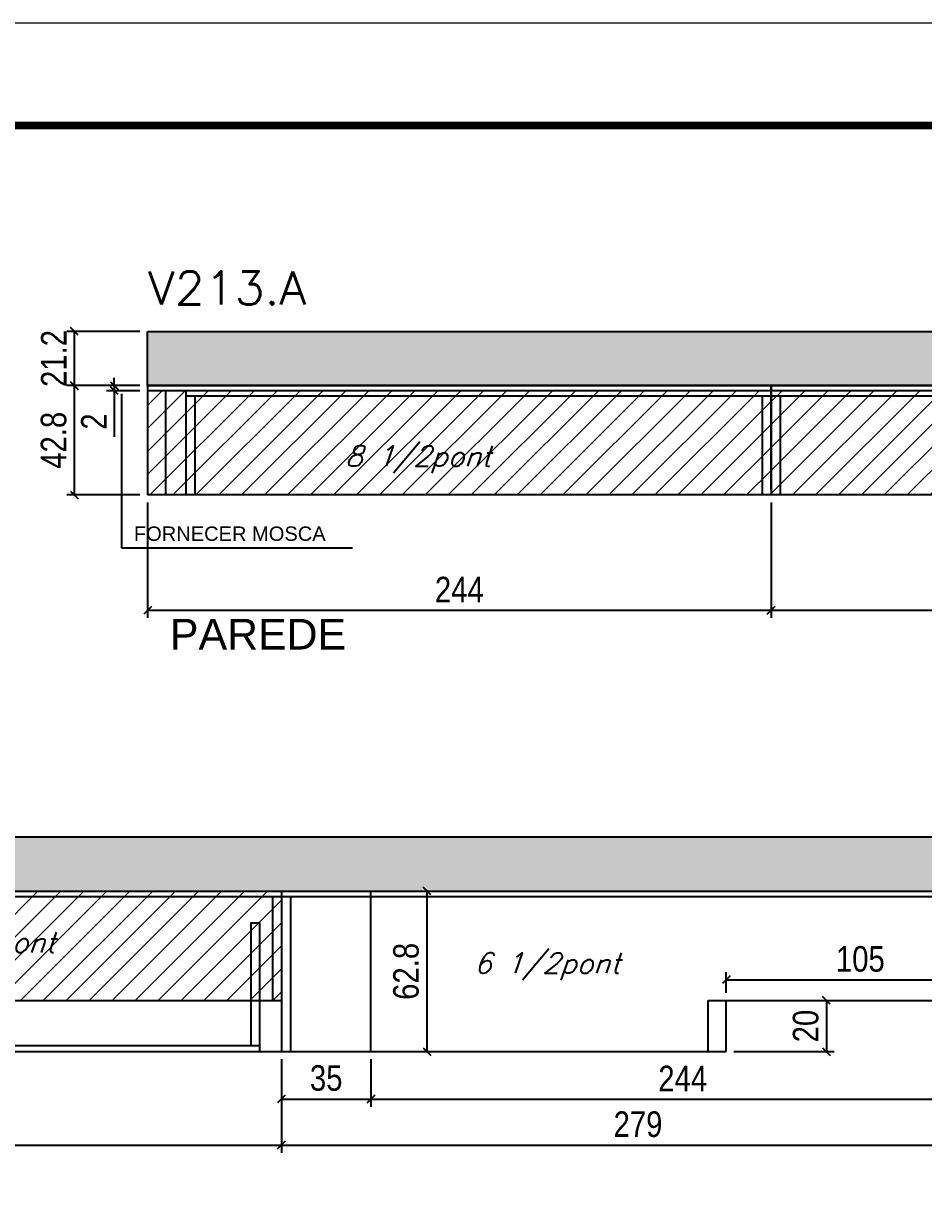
# Model space of a CAD drawing. Extents: x 137137 to 143418, y 10464 to 34486.
# Drawn here: x 142249.6 to 142601.9, y 31733.9 to 32188.6 of the extents above; entities that cross this region are included whole.
import ezdxf

# ---------------------------------------------------------------- set-up
doc = ezdxf.new("R2010")
doc.units = 0
doc.linetypes.add('DASHED', pattern=[0.75, 0.5, -0.25])
for name, color, linetype in [('5', 5, 'Continuous'), ('COTA', 241, 'Continuous'), ('NOMENCLATURA', 7, 'Continuous'), ('Painéis', 200, 'Continuous'), ('SARR_2.2x7', 40, 'Continuous'), ('SARR_3.5x7', 81, 'Continuous'), ('texto', 7, 'Continuous')]:
    doc.layers.add(name, color=color, linetype=linetype)
for name, color, linetype, lineweight in [('Folhas', 255, 'Continuous', 9), ('Hachura', 251, 'Continuous', 9), ('SARRAFO DE PRESSAO', 251, 'DASHED', 9), ('Texto Seção', 7, 'Continuous', 15)]:
    doc.layers.add(name, color=color, linetype=linetype, lineweight=lineweight)
doc.styles.add('COTA TECNICA', font='techl___.ttf', dxfattribs={"height": 10})
doc.styles.add('REGUA-120', font='ROMANS.shx', dxfattribs={"height": 15})
doc.styles.add('Romans', font='romans.shx')
doc.styles.get("Standard").update_dxf_attribs({"font": 'arial.ttf'})
doc.dimstyles.new('PAINEL', dxfattribs={"dimtxt": 10, "dimasz": 3, "dimexe": 3, "dimexo": 3, "dimgap": 3, "dimtad": 1, "dimdec": 1, "dimzin": 12, "dimdsep": 46, "dimtxsty": 'COTA TECNICA', "dimblk1": 'OBLIQUE', "dimblk2": 'OBLIQUE', "dimsah": 1, "dimcen": 0.9, "dimclrd": 4, "dimclre": 4, "dimclrt": 240, "dimadec": 1, "dimazin": 3, "dimtfac": 1, "dimtdec": 1, "dimtmove": 0, "dimatfit": 3, "dimfxl": 1, "dimtolj": 1, "dimtzin": 12, "dimarcsym": 0})
pattern_1 = [(45, (0, 45.378), (-4.49012806, 4.49012806), [])]

# ---------------------------------------------------------------- blocks, each defined once
blk = doc.blocks.new('9999999999')
at = {"layer": 'Folhas'}
blk.add_lwpolyline([(98138.98, 34190.21), (99623.98, 34190.21), (99623.98, 35240.21), (98138.98, 35240.21)], close=True, dxfattribs=at)
at = {"layer": 'Folhas', "color": 30, "const_width": 3}
blk.add_lwpolyline([(98213.98, 34230.21), (99583.98, 34230.21), (99583.98, 35200.21), (98213.98, 35200.21)], close=True, dxfattribs=at)
blk = doc.blocks.new('_Oblique')
at = {"color": 0, "linetype": 'ByBlock', "lineweight": -2}
blk.add_line((-0.5, -0.5), (0.5, 0.5), dxfattribs=at)
blk = doc.blocks.new('*D132')
at = {"layer": 'COTA', "color": 4, "linetype": 'ByBlock', "lineweight": -2, "transparency": 16777216}
for p, q in [((142629.61, 31803.33), (142629.61, 31746.77)), ((142350.61, 31783.33), (142350.61, 31746.77)), ((142350.61, 31749.77), (142629.61, 31749.77))]:
    blk.add_line(p, q, dxfattribs=at)
at = {"layer": 'Defpoints', "color": 0, "linetype": 'ByBlock', "transparency": 16777216}
for p in [(142629.61, 31806.33), (142350.61, 31786.33), (142629.61, 31749.77)]:
    blk.add_point(p, dxfattribs=at)
at = {"layer": 'COTA', "color": 4, "linetype": 'ByBlock', "lineweight": -2, "transparency": 16777216, "xscale": 3, "yscale": 3, "zscale": 3, "rotation": 180}
blk.add_blockref('_Oblique', (142350.61, 31749.77), dxfattribs=at)
at = {"layer": 'COTA', "color": 4, "linetype": 'ByBlock', "lineweight": -2, "transparency": 16777216, "xscale": 3, "yscale": 3, "zscale": 3}
blk.add_blockref('_Oblique', (142629.61, 31749.77), dxfattribs=at)
at = {"layer": 'COTA', "color": 240, "linetype": 'ByBlock', "transparency": 16777216, "insert": (142490.11, 31757.88), "char_height": 10, "attachment_point": 5, "style": 'COTA TECNICA'}
blk.add_mtext('\\A1;279', dxfattribs=at)
blk = doc.blocks.new('*D134')
at = {"layer": 'COTA', "color": 4, "linetype": 'ByBlock', "lineweight": -2, "transparency": 16777216}
for p, q in [((142295.19, 32068.08), (142266.58, 32068.08)), ((142269.58, 32046.88), (142269.58, 32068.08)), ((142295.19, 32046.88), (142266.58, 32046.88))]:
    blk.add_line(p, q, dxfattribs=at)
at = {"layer": 'Defpoints', "color": 0, "linetype": 'ByBlock', "transparency": 16777216}
for p in [(142269.58, 32068.08), (142298.19, 32068.08), (142298.19, 32046.88)]:
    blk.add_point(p, dxfattribs=at)
at = {"layer": 'COTA', "color": 4, "linetype": 'ByBlock', "lineweight": -2, "transparency": 16777216, "xscale": 3, "yscale": 3, "zscale": 3}
for p, rotation in [((142269.58, 32068.08), 90), ((142269.58, 32046.88), 270)]:
    blk.add_blockref('_Oblique', p, dxfattribs=dict(at, rotation=rotation))
at = {"layer": 'COTA', "color": 240, "linetype": 'ByBlock', "transparency": 16777216, "insert": (142261.52, 32057.48), "char_height": 10, "attachment_point": 5, "rotation": 90, "style": 'COTA TECNICA'}
blk.add_mtext('\\A1;21.2', dxfattribs=at)
blk = doc.blocks.new('*D137')
at = {"layer": 'COTA', "color": 4, "linetype": 'ByBlock', "lineweight": -2, "transparency": 16777216}
for p, q in [((142106.61, 31783.33), (142106.61, 31746.77)), ((142350.61, 31783.33), (142350.61, 31746.77)), ((142106.61, 31749.77), (142350.61, 31749.77))]:
    blk.add_line(p, q, dxfattribs=at)
at = {"layer": 'Defpoints', "color": 0, "linetype": 'ByBlock', "transparency": 16777216}
for p in [(142106.61, 31786.33), (142350.61, 31786.33), (142350.61, 31749.77)]:
    blk.add_point(p, dxfattribs=at)
at = {"layer": 'COTA', "color": 4, "linetype": 'ByBlock', "lineweight": -2, "transparency": 16777216, "xscale": 3, "yscale": 3, "zscale": 3, "rotation": 180}
blk.add_blockref('_Oblique', (142106.61, 31749.77), dxfattribs=at)
at = {"layer": 'COTA', "color": 4, "linetype": 'ByBlock', "lineweight": -2, "transparency": 16777216, "xscale": 3, "yscale": 3, "zscale": 3}
blk.add_blockref('_Oblique', (142350.61, 31749.77), dxfattribs=at)
at = {"layer": 'COTA', "color": 240, "linetype": 'ByBlock', "transparency": 16777216, "insert": (142228.61, 31757.85), "char_height": 10, "attachment_point": 5, "style": 'COTA TECNICA'}
blk.add_mtext('\\A1;244', dxfattribs=at)
blk = doc.blocks.new('*D5465')
at = {"layer": 'COTA', "color": 4, "lineweight": -2, "transparency": 16777216}
for p, q in [((142298.19, 32001.08), (142298.19, 31955.99)), ((142542.19, 32001.08), (142542.19, 31955.99)), ((142298.19, 31958.99), (142542.19, 31958.99))]:
    blk.add_line(p, q, dxfattribs=at)
at = {"layer": 'Defpoints', "color": 0, "transparency": 16777216}
for p in [(142298.19, 32004.08), (142542.19, 32004.08), (142542.19, 31958.99)]:
    blk.add_point(p, dxfattribs=at)
at = {"layer": 'COTA', "color": 4, "lineweight": -2, "transparency": 16777216, "xscale": 3, "yscale": 3, "zscale": 3, "rotation": 180}
blk.add_blockref('_Oblique', (142298.19, 31958.99), dxfattribs=at)
at = {"layer": 'COTA', "color": 4, "lineweight": -2, "transparency": 16777216, "xscale": 3, "yscale": 3, "zscale": 3}
blk.add_blockref('_Oblique', (142542.19, 31958.99), dxfattribs=at)
at = {"layer": 'COTA', "color": 240, "transparency": 16777216, "insert": (142420.19, 31967.07), "char_height": 10, "attachment_point": 5, "style": 'COTA TECNICA'}
blk.add_mtext('\\A1;244', dxfattribs=at)
blk = doc.blocks.new('*D5466')
at = {"layer": 'COTA', "color": 4, "lineweight": -2, "transparency": 16777216}
for p, q in [((142542.19, 32001.08), (142542.19, 31955.99)), ((142786.19, 32001.08), (142786.19, 31955.99)), ((142542.19, 31958.99), (142786.19, 31958.99))]:
    blk.add_line(p, q, dxfattribs=at)
at = {"layer": 'Defpoints', "color": 0, "transparency": 16777216}
for p in [(142542.19, 32004.08), (142786.19, 32004.08), (142786.19, 31958.99)]:
    blk.add_point(p, dxfattribs=at)
at = {"layer": 'COTA', "color": 4, "lineweight": -2, "transparency": 16777216, "xscale": 3, "yscale": 3, "zscale": 3, "rotation": 180}
blk.add_blockref('_Oblique', (142542.19, 31958.99), dxfattribs=at)
at = {"layer": 'COTA', "color": 4, "lineweight": -2, "transparency": 16777216, "xscale": 3, "yscale": 3, "zscale": 3}
blk.add_blockref('_Oblique', (142786.19, 31958.99), dxfattribs=at)
at = {"layer": 'COTA', "color": 240, "transparency": 16777216, "insert": (142664.19, 31967.07), "char_height": 10, "attachment_point": 5, "style": 'COTA TECNICA'}
blk.add_mtext('\\A1;244', dxfattribs=at)
blk = doc.blocks.new('*D5468')
at = {"layer": 'COTA', "color": 4, "lineweight": -2, "transparency": 16777216}
for p, q in [((142295.19, 32046.88), (142266.58, 32046.88)), ((142269.58, 32004.08), (142269.58, 32046.88)), ((142295.19, 32004.08), (142266.58, 32004.08))]:
    blk.add_line(p, q, dxfattribs=at)
at = {"layer": 'Defpoints', "color": 0, "transparency": 16777216}
for p in [(142269.58, 32046.88), (142298.19, 32046.88), (142298.19, 32004.08)]:
    blk.add_point(p, dxfattribs=at)
at = {"layer": 'COTA', "color": 4, "lineweight": -2, "transparency": 16777216, "xscale": 3, "yscale": 3, "zscale": 3}
for p, rotation in [((142269.58, 32046.88), 90), ((142269.58, 32004.08), 270)]:
    blk.add_blockref('_Oblique', p, dxfattribs=dict(at, rotation=rotation))
at = {"layer": 'COTA', "color": 240, "transparency": 16777216, "insert": (142261.49, 32025.48), "char_height": 10, "attachment_point": 5, "rotation": 90, "style": 'COTA TECNICA'}
blk.add_mtext('\\A1;42.8', dxfattribs=at)
blk = doc.blocks.new('*D5469')
at = {"layer": 'COTA', "color": 4, "lineweight": -2, "transparency": 16777216}
for p, q in [((142285.2, 32046.88), (142285.2, 32049.88)), ((142295.19, 32046.88), (142282.2, 32046.88)), ((142295.19, 32044.88), (142282.2, 32044.88)), ((142285.2, 32046.88), (142285.2, 32044.88)), ((142285.2, 32044.88), (142285.2, 32026.77))]:
    blk.add_line(p, q, dxfattribs=at)
at = {"layer": 'Defpoints', "color": 0, "transparency": 16777216}
for p in [(142285.2, 32044.88), (142298.19, 32046.88), (142298.19, 32044.88)]:
    blk.add_point(p, dxfattribs=at)
at = {"layer": 'COTA', "color": 4, "lineweight": -2, "transparency": 16777216, "xscale": 3, "yscale": 3, "zscale": 3}
for p, rotation in [((142285.2, 32046.88), 270), ((142285.2, 32044.88), 90)]:
    blk.add_blockref('_Oblique', p, dxfattribs=dict(at, rotation=rotation))
at = {"layer": 'COTA', "color": 240, "transparency": 16777216, "insert": (142277.2, 32032.82), "char_height": 10, "attachment_point": 5, "rotation": 90, "style": 'COTA TECNICA'}
blk.add_mtext('\\A1;2', dxfattribs=at)
blk = doc.blocks.new('*D5470')
at = {"layer": 'COTA', "color": 4, "lineweight": -2, "transparency": 16777216}
for p, q in [((142350.61, 31783.33), (142350.61, 31764.74)), ((142385.61, 31783.33), (142385.61, 31764.74)), ((142350.61, 31767.74), (142385.61, 31767.74))]:
    blk.add_line(p, q, dxfattribs=at)
at = {"layer": 'Defpoints', "color": 0, "transparency": 16777216}
for p in [(142350.61, 31786.33), (142385.61, 31786.33), (142385.61, 31767.74)]:
    blk.add_point(p, dxfattribs=at)
at = {"layer": 'COTA', "color": 4, "lineweight": -2, "transparency": 16777216, "xscale": 3, "yscale": 3, "zscale": 3, "rotation": 180}
blk.add_blockref('_Oblique', (142350.61, 31767.74), dxfattribs=at)
at = {"layer": 'COTA', "color": 4, "lineweight": -2, "transparency": 16777216, "xscale": 3, "yscale": 3, "zscale": 3}
blk.add_blockref('_Oblique', (142385.61, 31767.74), dxfattribs=at)
at = {"layer": 'COTA', "color": 240, "transparency": 16777216, "insert": (142368.11, 31775.95), "char_height": 10, "attachment_point": 5, "style": 'COTA TECNICA'}
blk.add_mtext('\\A1;35', dxfattribs=at)
blk = doc.blocks.new('*D5471')
at = {"layer": 'COTA', "color": 4, "lineweight": -2, "transparency": 16777216}
for p, q in [((142524.61, 31809.33), (142524.61, 31817.42)), ((142629.61, 31809.33), (142629.61, 31817.42)), ((142524.61, 31814.42), (142629.61, 31814.42))]:
    blk.add_line(p, q, dxfattribs=at)
at = {"layer": 'Defpoints', "color": 0, "transparency": 16777216}
for p in [(142629.61, 31814.42), (142524.61, 31806.33), (142629.61, 31806.33)]:
    blk.add_point(p, dxfattribs=at)
at = {"layer": 'COTA', "color": 4, "lineweight": -2, "transparency": 16777216, "xscale": 3, "yscale": 3, "zscale": 3, "rotation": 180}
blk.add_blockref('_Oblique', (142524.61, 31814.42), dxfattribs=at)
at = {"layer": 'COTA', "color": 4, "lineweight": -2, "transparency": 16777216, "xscale": 3, "yscale": 3, "zscale": 3}
blk.add_blockref('_Oblique', (142629.61, 31814.42), dxfattribs=at)
at = {"layer": 'COTA', "color": 240, "transparency": 16777216, "insert": (142577.11, 31822.53), "char_height": 10, "attachment_point": 5, "style": 'COTA TECNICA'}
blk.add_mtext('\\A1;105', dxfattribs=at)
blk = doc.blocks.new('*D5472')
at = {"layer": 'COTA', "color": 4, "lineweight": -2, "transparency": 16777216}
for p, q in [((142527.61, 31806.33), (142566.86, 31806.33)), ((142563.86, 31806.33), (142563.86, 31786.33)), ((142527.61, 31786.33), (142566.86, 31786.33))]:
    blk.add_line(p, q, dxfattribs=at)
at = {"layer": 'Defpoints', "color": 0, "transparency": 16777216}
for p in [(142524.61, 31806.33), (142524.61, 31786.33), (142563.86, 31786.33)]:
    blk.add_point(p, dxfattribs=at)
at = {"layer": 'COTA', "color": 4, "lineweight": -2, "transparency": 16777216, "xscale": 3, "yscale": 3, "zscale": 3}
for p, rotation in [((142563.86, 31806.33), 90), ((142563.86, 31786.33), 270)]:
    blk.add_blockref('_Oblique', p, dxfattribs=dict(at, rotation=rotation))
at = {"layer": 'COTA', "color": 240, "transparency": 16777216, "insert": (142555.76, 31796.33), "char_height": 10, "attachment_point": 5, "rotation": 90, "style": 'COTA TECNICA'}
blk.add_mtext('\\A1;20', dxfattribs=at)
blk = doc.blocks.new('*D5473')
at = {"layer": 'COTA', "color": 4, "lineweight": -2, "transparency": 16777216}
for p, q in [((142388.61, 31849.13), (142410.52, 31849.13)), ((142407.52, 31849.13), (142407.52, 31786.33)), ((142388.61, 31786.33), (142410.52, 31786.33))]:
    blk.add_line(p, q, dxfattribs=at)
at = {"layer": 'Defpoints', "color": 0, "transparency": 16777216}
for p in [(142385.61, 31849.13), (142385.61, 31786.33), (142407.52, 31786.33)]:
    blk.add_point(p, dxfattribs=at)
at = {"layer": 'COTA', "color": 4, "lineweight": -2, "transparency": 16777216, "xscale": 3, "yscale": 3, "zscale": 3}
for p, rotation in [((142407.52, 31849.13), 90), ((142407.52, 31786.33), 270)]:
    blk.add_blockref('_Oblique', p, dxfattribs=dict(at, rotation=rotation))
at = {"layer": 'COTA', "color": 240, "transparency": 16777216, "insert": (142399.39, 31817.73), "char_height": 10, "attachment_point": 5, "rotation": 90, "style": 'COTA TECNICA'}
blk.add_mtext('\\A1;62.8', dxfattribs=at)
blk = doc.blocks.new('*D5481')
at = {"layer": 'COTA', "color": 4, "lineweight": -2, "ltscale": 25, "transparency": 16777216}
for p, q in [((142629.61, 31803.33), (142629.61, 31764.74)), ((142385.61, 31783.33), (142385.61, 31764.74)), ((142385.61, 31767.74), (142629.61, 31767.74))]:
    blk.add_line(p, q, dxfattribs=at)
at = {"layer": 'Defpoints', "color": 0, "ltscale": 25, "transparency": 16777216}
for p in [(142629.61, 31806.33), (142385.61, 31786.33), (142629.61, 31767.74)]:
    blk.add_point(p, dxfattribs=at)
at = {"layer": 'COTA', "color": 4, "lineweight": -2, "ltscale": 25, "transparency": 16777216, "xscale": 3, "yscale": 3, "zscale": 3, "rotation": 180}
blk.add_blockref('_Oblique', (142385.61, 31767.74), dxfattribs=at)
at = {"layer": 'COTA', "color": 4, "lineweight": -2, "ltscale": 25, "transparency": 16777216, "xscale": 3, "yscale": 3, "zscale": 3}
blk.add_blockref('_Oblique', (142629.61, 31767.74), dxfattribs=at)
at = {"layer": 'COTA', "color": 240, "ltscale": 25, "transparency": 16777216, "insert": (142507.61, 31775.81), "char_height": 10, "attachment_point": 5, "style": 'COTA TECNICA'}
blk.add_mtext('\\A1;244', dxfattribs=at)

msp = doc.modelspace()

# ---------------------------------------------------------------- hatches: boundary and pattern name
at = {"layer": 'COTA', "linetype": 'ByBlock'}
h = msp.add_hatch(dxfattribs=at)
h.set_pattern_fill('AR-CONC', color=256, scale=0.03)
h.set_pattern_definition([(50, (-9.571, 45.3777), (5.46554007, -0.47817257), [0.5715, -6.2865]), (355, (-9.571, 45.378), (-1.05730264, 5.73170536), [0.4572, -5.02921753]), (100.4514447, (-9.1156, 45.338), (4.40823741, 5.25353256), [0.48570026, -5.34270734]), (46.1842, (-9.571, 46.902), (8.13237123, -1.26126984), [0.85725, -9.42975]), (96.6355576, (-8.8934, 46.797), (7.12212402, 7.42278374), [0.7285507, -8.01406824]), (351.184151, (-9.571, 46.902), (7.122124, 7.42278374), [0.685799, -7.54379196]), (21, (-8.809, 46.5207), (4.54843174, -3.06795595), [0.5715, -6.2865]), (326, (-8.809, 46.521), (1.85406085, 5.52563898), [0.4572, -5.0292]), (71.451445, (-8.43, 46.265), (6.40249258, 2.45768307), [0.48570026, -5.34269813]), (37.5, (-9.5711, 45.3777), (0.092658098, 2.536651166), [0, -4.96824, 0, -5.1054, 0, -5.04825]), (7.5, (-9.571, 45.3777), (2.004589875, 3.005417245), [0, -2.91084, 0, -4.85394, 0, -1.92405]), (327.5, (-11.2704, 45.3777), (4.067717855, -0.17186232), [0, -1.905, 0, -5.9436, 0, -7.8867]), (317.5, (-12.0324, 45.3777), (4.44387544, 0.76279473), [0, -2.4765, 0, -3.94716, 0, -5.6007])])
h.paths.add_polyline_path([(143304.19, 32068.08), (143079.19, 32068.08), (142298.19, 32068.08), (142298.19, 32046.88), (142880.19, 32046.88), (143060.19, 32046.88), (143304.19, 32046.88)])
h = msp.add_hatch(dxfattribs=at)
h.set_pattern_fill('AR-CONC', color=256, scale=0.03)
h.set_pattern_definition([(50, (4495.9943, 1461.874), (5.46554007, -0.47817257), [0.5715, -6.2865]), (355, (4495.994, 1461.874), (-1.05730264, 5.73170536), [0.4572, -5.02921753]), (100.4514447, (4496.4497, 1461.834), (4.40823741, 5.25353256), [0.48570026, -5.34270734]), (46.1842, (4495.994, 1463.398), (8.13237123, -1.26126984), [0.85725, -9.42975]), (96.6355576, (4496.672, 1463.293), (7.122124, 7.42278374), [0.7285507, -8.01406824]), (351.184151, (4495.994, 1463.398), (7.122124, 7.42278374), [0.685799, -7.54379196]), (21, (4496.7563, 1463.017), (4.54843174, -3.06795595), [0.5715, -6.2865]), (326, (4496.756, 1463.017), (1.85406085, 5.52563898), [0.4572, -5.0292]), (71.451445, (4497.1353, 1462.7614), (6.40249258, 2.45768307), [0.48570026, -5.34269813]), (37.5, (4495.9943, 1461.8741), (0.092658098, 2.536651166), [0, -4.96824, 0, -5.1054, 0, -5.04825]), (7.5, (4495.9943, 1461.874), (2.004589875, 3.005417245), [0, -2.91084, 0, -4.85394, 0, -1.92405]), (327.5, (4494.295, 1461.8741), (4.067717855, -0.17186232), [0, -1.905, 0, -5.9436, 0, -7.8867]), (317.5, (4493.533, 1461.874), (4.44387544, 0.76279473), [0, -2.4765, 0, -3.94716, 0, -5.6007])])
h.paths.add_polyline_path([(142106.61, 31870.33), (142106.61, 31849.13), (143287.61, 31849.13), (143287.61, 31870.33)])
at = {"layer": 'Hachura', "linetype": 'ByBlock'}
h = msp.add_hatch(dxfattribs=at)
h.set_pattern_fill('ANSI31', color=256, scale=2)
h.set_pattern_definition(pattern_1)
h.paths.add_polyline_path([(142542.19, 32044.88), (142298.19, 32044.88), (142298.19, 32004.08), (142542.19, 32004.08)])
h = msp.add_hatch(dxfattribs=at)
h.set_pattern_fill('ANSI31', color=256, scale=2)
h.set_pattern_definition(pattern_1)
h.paths.add_polyline_path([(142786.19, 32044.88), (142542.19, 32044.88), (142542.19, 32006.08), (142542.19, 32004.08), (142786.19, 32004.08)])
h = msp.add_hatch(dxfattribs=at)
h.set_pattern_fill('ANSI31', color=256, scale=2)
h.set_pattern_definition([(45, (-19.205, 13.794), (-4.49012806, 4.49012806), [])])
h.paths.add_polyline_path([(142350.61, 31806.33), (142350.61, 31849.13), (142106.61, 31849.13), (142106.61, 31806.33)])
h.paths.add_polyline_path([(142197.12, 31819.74), (142264.74, 31819.74), (142270.24, 31835.71), (142202.62, 31835.71)], flags=24)

# ---------------------------------------------------------------- linework, layer by layer
at = {"layer": 'COTA', "linetype": 'ByBlock'}
for p, q in [((142298.19, 32068.08), (142880.19, 32068.08)), ((142298.19, 32046.88), (142298.19, 32068.08)), ((142298.19, 32046.88), (143060.19, 32046.88)), ((142106.61, 31870.33), (143287.61, 31870.33))]:
    msp.add_line(p, q, dxfattribs=at)
at = {"layer": 'NOMENCLATURA', "linetype": 'Continuous'}
for p, q in [((142288.16, 31983.33), (142288.16, 32043.67)), ((142378.39, 31983.33), (142288.16, 31983.33))]:
    msp.add_line(p, q, dxfattribs=at)
at = {"layer": 'Painéis', "linetype": 'ByBlock'}
for p, q in [((143060.19, 32046.88), (142298.19, 32046.88)), ((142850.19, 32044.88), (142298.19, 32044.88)), ((142542.19, 32006.08), (142542.19, 32046.88)), ((142106.61, 31849.13), (143287.61, 31849.13)), ((142350.61, 31849.13), (142350.61, 31786.33)), ((142385.61, 31786.33), (142385.61, 31849.13)), ((142106.61, 31806.33), (142350.61, 31806.33)), ((142524.61, 31786.33), (142524.61, 31806.33)), ((142524.61, 31806.33), (143287.61, 31806.33)), ((142106.61, 31786.33), (142524.61, 31786.33))]:
    msp.add_line(p, q, dxfattribs=at)
at = {"layer": 'Painéis'}
for p, q in [((142298.19, 32046.88), (142298.19, 32004.08)), ((142542.19, 32046.88), (142542.19, 32004.08)), ((142850.19, 32004.08), (142298.19, 32004.08))]:
    msp.add_line(p, q, dxfattribs=at)
at = {"layer": 'SARR_2.2x7', "linetype": 'Continuous'}
for p, q in [((142305.17, 32044.88), (142305.17, 32004.08)), ((142542.19, 32042.68), (142313.17, 32042.68)), ((142786.19, 32042.68), (142542.19, 32042.68)), ((142350.61, 31846.93), (142106.61, 31846.93)), ((142629.61, 31846.93), (142350.61, 31846.93)), ((142517.61, 31786.33), (142517.61, 31806.33)), ((142517.61, 31806.33), (142524.61, 31806.33)), ((142342.11, 31788.53), (142115.61, 31788.53))]:
    msp.add_line(p, q, dxfattribs=at)
at = {"layer": 'SARR_3.5x7'}
for p, q in [((142313.17, 32044.88), (142313.17, 32004.08)), ((142316.67, 32042.68), (142316.67, 32004.08)), ((142538.69, 32042.68), (142538.69, 32004.08)), ((142545.69, 32042.68), (142545.69, 32004.08)), ((142347.11, 31846.93), (142347.11, 31806.33)), ((142354.11, 31846.93), (142354.11, 31786.33))]:
    msp.add_line(p, q, dxfattribs=at)
msp.add_lwpolyline([(142342.11, 31786.33), (142342.11, 31836.53), (142338.61, 31836.53), (142338.61, 31788.53)], dxfattribs=at)

# ---------------------------------------------------------------- block references
at = {"layer": 'SARRAFO DE PRESSAO', "color": 6, "linetype": 'ByBlock'}
msp.add_blockref('9999999999', (43766.81, -3051.58), dxfattribs=at)

# ---------------------------------------------------------------- texts
at = {"layer": '5', "linetype": 'Continuous'}
msp.add_text('PAREDE', height=12, rotation=0, dxfattribs=at).set_placement((142306.98, 31943.63))
at = {"layer": 'NOMENCLATURA', "linetype": 'Continuous'}
msp.add_text('FORNECER MOSCA', height=5.6208, dxfattribs=at).set_placement((142292.87, 31986.14))
at = {"layer": 'texto', "color": 2, "char_height": 8, "attachment_point": 5, "style": 'Romans'}
for s, insert in [('{\\Q19;\\C256;8 1/2pont}', (142404.05, 32017.96)), ('{\\Q19;\\C256;8 1/2pont}', (142233.49, 31827.72)), ('{\\Q19;\\C256;6 1/2pont}', (142454.55, 31819.62))]:
    msp.add_mtext(s, dxfattribs=dict(at, insert=insert))
at = {"layer": 'Texto Seção', "style": 'REGUA-120', "width": 1.05}
msp.add_text('V213.A', height=13, dxfattribs=at).set_placement((142298.35, 32078.55))

# ---------------------------------------------------------------- dimensions: what is measured, and where the dimension line sits
at = {"layer": 'COTA', "linetype": 'ByBlock'}
dim = msp.add_linear_dim(base=(142269.58, 32068.08), p1=(142298.19, 32046.88), p2=(142298.19, 32068.08), angle=90, dimstyle='PAINEL', dxfattribs=at)
dim.commit()
dim.dimension.update_dxf_attribs({"geometry": '*D134', "text_midpoint": (142269.58, 32057.48), "dimtype": 160})
at = {"layer": 'COTA'}
for base, p1, p2, picture, middle in [((142269.58, 32046.88), (142298.19, 32004.08), (142298.19, 32046.88), '*D5468', (142261.49, 32025.48)), ((142285.2, 32044.88), (142298.19, 32046.88), (142298.19, 32044.88), '*D5469', (142277.2, 32032.82)), ((142407.52, 31786.33), (142385.61, 31849.13), (142385.61, 31786.33), '*D5473', (142399.39, 31817.73))]:
    dim = msp.add_linear_dim(base=base, p1=p1, p2=p2, angle=90, dimstyle='PAINEL', dxfattribs=at)
    dim.commit()
    dim.dimension.update_dxf_attribs({"geometry": picture, "text_midpoint": middle})
for base, p1, p2, picture, middle in [((142542.19, 31958.99), (142298.19, 32004.08), (142542.19, 32004.08), '*D5465', (142420.19, 31967.07)), ((142629.61, 31814.42), (142524.61, 31806.33), (142629.61, 31806.33), '*D5471', (142577.11, 31822.53)), ((142385.61, 31767.74), (142350.61, 31786.33), (142385.61, 31786.33), '*D5470', (142368.11, 31775.95))]:
    dim = msp.add_linear_dim(base=base, p1=p1, p2=p2, dimstyle='PAINEL', dxfattribs=at)
    dim.commit()
    dim.dimension.update_dxf_attribs({"geometry": picture, "text_midpoint": middle})
dim = msp.add_linear_dim(base=(142786.19, 31958.99), p1=(142542.19, 32004.08), p2=(142786.19, 32004.08), dimstyle='PAINEL', override={"dimtmove": 1}, dxfattribs=at)
dim.commit()
dim.dimension.update_dxf_attribs({"geometry": '*D5466', "text_midpoint": (142664.19, 31967.07)})
dim = msp.add_linear_dim(base=(142563.86, 31786.33), p1=(142524.61, 31806.33), p2=(142524.61, 31786.33), angle=90, dimstyle='PAINEL', dxfattribs=at)
dim.commit()
dim.dimension.update_dxf_attribs({"geometry": '*D5472', "text_midpoint": (142563.86, 31796.33), "dimtype": 160})
at = {"layer": 'COTA', "linetype": 'ByBlock'}
dim = msp.add_linear_dim(base=(142629.61, 31749.77), p1=(142350.61, 31786.33), p2=(142629.61, 31806.33), dimstyle='PAINEL', override={"dimtmove": 1}, dxfattribs=at)
dim.commit()
dim.dimension.update_dxf_attribs({"geometry": '*D132', "text_midpoint": (142490.11, 31757.88)})
at = {"layer": 'COTA', "ltscale": 25}
dim = msp.add_linear_dim(base=(142629.61, 31767.74), p1=(142385.61, 31786.33), p2=(142629.61, 31806.33), dimstyle='PAINEL', dxfattribs=at)
dim.commit()
dim.dimension.update_dxf_attribs({"geometry": '*D5481', "text_midpoint": (142507.61, 31775.81)})
at = {"layer": 'COTA', "linetype": 'ByBlock'}
dim = msp.add_linear_dim(base=(142350.61, 31749.77), p1=(142106.61, 31786.33), p2=(142350.61, 31786.33), dimstyle='PAINEL', dxfattribs=at)
dim.commit()
dim.dimension.update_dxf_attribs({"geometry": '*D137', "text_midpoint": (142228.61, 31757.85)})

doc.saveas('drawing.dxf')
